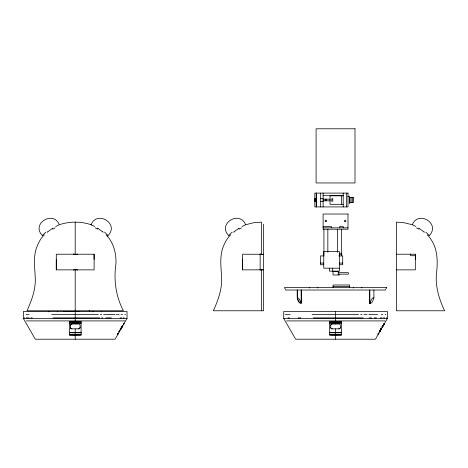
<?xml version="1.0" encoding="UTF-8"?>
<svg xmlns="http://www.w3.org/2000/svg" width="468" height="468" viewBox="0 0 468 468"><rect width="100%" height="100%" fill="white"/><g stroke="black" fill="none" stroke-linecap="round" stroke-linejoin="round"><path stroke-width="0.7" d="M56.289 269.866L56.289 254.223L94.109 254.223L94.109 269.866L56.289 269.866L56.289 259.401M94.109 259.401L94.109 254.223M263.601 269.843L242.623 269.866L242.623 259.401M415.321 259.401L415.321 254.223L396.414 254.223M298.754 301.591L297.426 298.274L297.426 290.02M297.414 298.069C298.736 297.157 300.152 300.865 300.737 302.035M301.351 290.02L301.351 303.486C298.912 303.556 297.192 299.421 297.443 297.385M314.835 199.298L314.835 200.725M373.891 297.753C373.224 299.906 372.329 303.521 369.749 303.486L369.743 290.02L369.808 303.486C370.41 301.772 372.089 297.227 373.891 297.753L373.891 290.02M120.083 329.174L120.75 328.045M380.414 329.174L381.081 328.045M120.797 328.126L120.153 329.203M381.127 328.126L380.502 329.191M121.651 326.886L122.306 325.763L121.715 326.91M381.987 326.886L382.689 325.792L382.04 326.921M119.568 330.613L118.872 331.654L119.527 330.543M379.905 330.613L379.261 331.695L379.858 330.543M117.638 334.14L118.293 333.017L117.69 334.158M377.974 334.14L378.624 333.017L378.015 334.17M123.862 323.517L123.564 324.09L127.027 318.492L127.027 311.477L23.4 311.477L23.4 318.492L35.316 339.218L115.11 339.218L117.907 334.345M384.193 323.517L383.567 324.593L384.17 323.452M119.141 331.824L119.796 330.695M379.478 331.824L380.127 330.695M121.908 327.038L122.148 326.541M382.245 327.038L382.923 325.927M119.826 330.724L119.334 331.414M380.145 330.753L379.729 331.689L380.268 330.777M120.609 329.478L120.914 328.899M383.701 324.687L384.374 323.575L384.006 324.113M382.918 325.95L382.274 327.056M381.66 328.401L381.221 329.08M91.073 224.739C96.952 209.916 119.627 223.64 108.085 235.509M412.285 224.739C418.17 209.916 440.838 223.64 429.302 235.509M380.262 330.817L379.893 331.467M381.531 328.53L381.034 329.495M382.754 326.272L382.426 327.009L382.684 326.617M382.485 326.898L383.035 325.991L382.719 326.483M119.627 331.116L119.182 331.83M384.064 324.149L383.842 324.611L387.358 318.492L387.358 311.477L283.737 311.477L283.737 318.492L295.653 339.218L375.441 339.218L378.91 333.181M122.376 326.36L122.557 325.909L122.435 326.395M123.862 323.915L124.049 323.669L121.352 328.355M117.93 334.31L120.662 329.554M381.408 328.758L381.239 329.051L383.742 324.681M118.1 333.778L117.93 334.094L118.521 333.152L118.299 333.579M122.546 326.278L122.183 326.483M378.518 333.783L378.735 333.491M119.615 331.303L119.393 331.689L119.609 331.379M379.881 331.262L379.519 331.83M378.553 333.725L380.999 329.554M120.925 328.869L121.335 328.39M121.072 328.834L121.253 328.53M381.256 329.022L381.49 328.7M122.242 326.594L121.937 327.056M123.511 324.178L123.189 324.552L123.833 323.452M44.366 234.766C40.663 238.253 38.347 242.991 36.557 247.677C32.701 258.623 35.363 270.217 35.311 281.467C34.907 291.739 31.204 301.509 27.009 310.775L123.388 310.775C115.76 296.244 113.572 279.729 115.959 263.601C116.339 253.82 113.777 243.723 107.388 236.135M230.701 234.766C226.998 238.253 224.675 242.991 222.891 247.677C219.036 258.623 221.697 270.217 221.645 281.467C221.241 291.739 217.538 301.509 213.344 310.775L263.601 310.775L263.601 224.207M47.245 232.175L47.578 231.9M233.579 232.175L233.906 231.9M52.504 228.349L52.825 228.144M238.832 228.349L239.16 228.144M55.71 226.483L59.284 224.757M242.044 226.483L245.618 224.757M60.232 224.447C70.095 221.294 80.999 221.341 90.81 224.652M81.087 321.937L69.34 321.937M341.418 321.937L329.677 321.937M76.313 322.844L74.108 322.844M336.65 322.844L334.445 322.844M323.113 195.706L343.196 195.706M343.196 195.776L330.039 195.776L330.039 204.317L343.196 204.317M347.812 196.279L349.59 196.279L349.59 203.808M314.824 198.684L316.549 198.684M320.697 198.684L323.113 198.684M314.824 199.187L315.18 199.187M323.113 199.187L330.268 199.187M314.841 199.579L315.18 199.579M314.841 200.444L315.18 200.444M314.824 200.836L315.18 200.836M323.113 200.836L330.268 200.836M314.824 201.339L316.549 201.339M320.697 201.339L323.113 201.339M323.113 226.459L331.35 226.459L331.35 227.84M323.101 227.84L347.999 227.84M339.417 253.282L341.833 253.282L341.833 254.317L339.417 254.317M263.601 254.276L242.623 254.223L242.623 269.866M260.149 254.545L263.601 254.545M415.695 255.703L410.617 255.703L410.617 253.937M338.779 255.908L342.711 255.908L342.711 264.748L339.417 264.748M320.469 263.063L323.762 263.063M339.417 263.063L342.711 263.063M323.762 264.748L320.469 264.748L320.469 255.908L323.915 255.908L323.915 229.221M339.417 268.176L323.762 268.176L323.762 251.591L339.417 251.591L339.417 271.142L329.402 271.142L329.402 268.176M260.149 269.708L263.601 269.708M396.414 269.866L415.321 269.866L415.321 254.223M338.235 272.68L348.368 272.68L348.368 274.149L338.235 274.149M333.064 286.457L349.643 286.457M63.426 311.448L79.08 311.448M26.062 314.426L27.144 314.426M27.682 314.426L29.092 314.426M51.732 314.426L98.251 314.426M100.316 314.426L101.632 314.426M103.615 314.426L114.941 314.426M116.07 314.426L117.199 314.426M117.872 314.426L119.205 314.426M120.955 314.426L122.441 314.426M124.734 314.426L125.523 314.426M285.281 314.426L287.475 314.426M288.013 314.426L290.137 314.426M312.068 314.426L358.587 314.426M360.647 314.426L361.969 314.426M363.946 314.426L367.087 314.426M368.854 314.426L375.277 314.426M375.839 314.426L377.536 314.426M381.291 314.426L382.777 314.426M385.065 314.426L385.86 314.426M24.237 317.877L24.664 317.877M26.36 317.877L29.151 317.877M30.941 317.877L32.298 317.877M53.03 317.877L99.713 317.877M101.597 317.877L102.849 317.877M105.85 317.877L111.361 317.877M120.083 317.877L121.715 317.877M123.113 317.877L124.266 317.877M287.96 317.877L289.487 317.877M298.075 317.877L300.778 317.877M313.367 317.877L363.186 317.877M369.024 317.877L371.697 317.877M374.184 317.877L376.471 317.877M380.414 317.877L382.052 317.877M383.444 317.877L384.597 317.877M386.147 317.877L386.539 317.877M23.4 318.492L127.027 318.492M283.737 318.492L387.358 318.492M26.313 320.913L124.944 320.913M286.644 320.913L385.076 320.913M69.34 322.85L81.087 322.85M329.677 322.85L341.418 322.85M69.34 323.195L81.087 323.195M329.677 323.195L341.418 323.195M71.99 324.02A1.667 1.439 10.5 0 0 70.387 325.4A1.667 1.439 10 0 1 71.99 324.02L78.437 324.02A1.667 1.416 -6.2 0 1 80.046 325.406L80.046 327.471A1.562 1.345 -10.5 0 1 78.437 328.84L71.99 328.858A1.556 1.375 8 0 1 70.346 327.471L70.375 325.4M330.712 327.471L330.712 325.4A1.667 1.439 10 0 1 332.321 324.02L338.774 324.02A1.667 1.416 -6.2 0 1 340.376 325.406L340.382 327.471A1.562 1.345 -10.5 0 1 338.774 328.84L332.321 328.858A1.556 1.375 8 0 1 330.683 327.471A1.562 1.375 7.5 0 0 332.327 328.864M69.34 332.432L81.087 332.432M329.677 332.432L341.418 332.432M69.34 332.777L81.087 332.777M329.677 332.777L341.418 332.777M69.34 334.573L81.087 334.573M329.677 334.573L341.418 334.573M69.34 334.918L81.087 334.918M329.677 334.918L341.418 334.918M412.027 224.652L403.176 222.557L396.414 222.13L396.414 310.775L444.6 310.775C438.732 298.385 434.69 284.632 436.773 270.814C437.709 260.91 437.393 250.345 432.292 241.5C430.788 239.136 429.349 236.656 427.243 234.766M91.114 224.757L94.682 226.483M412.466 224.821L415.894 226.483M91.248 224.815L91.611 224.979M418.784 228.144L419.106 228.349M97.566 228.144L97.894 228.349M424.031 231.9L424.365 232.175M102.82 231.9L103.147 232.175M106.031 234.766L107.383 236.129M228.641 235.509C217.105 223.64 239.774 209.916 245.653 224.739L253.89 222.68L261.53 222.13L261.53 254.276M42.307 235.509C30.771 223.64 53.44 209.916 59.319 224.739M298.73 301.556L299.017 302.035L301.135 302.035L301.129 290.02M361.828 287.598L361.828 288.054M353.264 287.598L353.264 288.054M352.597 197.461L352.597 202.632M351.123 197.461L351.123 202.632M349.643 287.598L349.643 284.989L333.064 284.989L333.064 287.598M346.612 193.103L346.612 206.92M343.202 193.103L343.202 206.92M343.202 227.84L343.202 226.459L339.75 226.459L339.75 227.84M341.511 195.776L341.511 204.317M341.47 229.221L341.47 255.908M339.212 274.149L339.212 274.985L333.064 274.985L333.064 271.399L338.235 271.399L338.235 274.985M337.545 229.221L337.545 252.305M335.55 311.477L335.55 322.85M335.55 323.242L335.55 324.02M335.55 328.858L335.55 334.795M335.55 335.263L335.55 339.218M332.707 268.176L332.707 271.142M327.846 229.221L327.846 252.305M323.113 193.103L323.113 206.92M320.697 193.103L320.697 206.92M317.83 287.598L317.83 288.054M316.549 193.103L316.549 206.92M316.204 193.103L316.204 198.684M316.204 199.269L316.204 200.754M316.204 201.339L316.204 206.92M309.266 287.598L309.266 288.054M297.203 290.02L297.203 297.753M261.53 269.843L261.53 310.775M260.149 253.609L260.149 270.27M101.492 311.477L101.492 311.934M92.927 311.477L92.927 311.934M89.306 310.337L89.306 311.477M77.273 253.972L77.273 254.545L73.815 254.545L73.815 253.609M77.273 270.293L77.273 269.708L73.815 269.708L73.815 270.27M75.196 222.13L75.196 254.276M75.196 269.843L75.196 310.775M75.213 311.477L75.213 322.85M75.213 323.242L75.213 324.02M75.213 328.858L75.213 334.795M75.213 335.263L75.213 339.218M57.5 311.477L57.5 311.934M48.935 311.477L48.935 311.934M234.012 231.941A16.807 5.511 -34.9 0 1 238.861 228.454M228.829 235.568A11.004 2.802 -36 0 1 232.192 232.146M239.242 229.139A14.186 2.831 -32.8 0 1 241.459 227.834M419.082 228.454A16.807 5.511 34.9 0 1 423.932 231.941M425.751 232.146A11.004 2.802 36 0 1 429.115 235.568M416.485 227.834A14.186 2.831 32.8 0 1 418.696 229.139M326.354 199.467A0.708 0.655 -84.4 0 1 326.325 200.468A0.708 0.655 -84.4 0 1 325.395 200.45A0.708 0.655 -84.4 0 1 325.43 199.45M325.371 199.386A0.69 0.673 36.1 0 1 325.722 199.192M326.032 199.198A0.69 0.673 36.1 0 1 326.395 199.426M300.901 302.878A7.014 3.013 55.7 0 1 300.977 303.124M370.118 303.124A7.014 3.013 -55.7 0 1 370.194 302.878M341.418 332.251A47.882 23.868 0 0 1 329.659 332.251M340.406 327.471A1.556 1.34 -11.1 0 1 338.774 328.84M330.718 325.4A1.667 1.439 10.5 0 1 332.321 324.02M97.871 228.454A16.807 5.511 34.9 0 1 102.72 231.941M104.539 232.146A11.004 2.802 36 0 1 107.903 235.568M95.273 227.834A14.186 2.831 32.8 0 1 97.484 229.139M47.677 231.941A16.807 5.511 -34.9 0 1 52.527 228.454M42.494 235.568A11.004 2.802 -36 0 1 45.858 232.146M52.913 229.139A14.186 2.831 -32.8 0 1 55.125 227.834M81.087 332.251A47.882 23.868 0 0 1 69.328 332.251M71.99 328.864A1.562 1.375 7.5 0 1 70.346 327.471M80.075 327.471A1.556 1.34 -11.1 0 1 78.437 328.84M120.411 329.349L121.107 328.261L120.422 329.32M380.747 329.349L381.438 328.261L380.759 329.32M122.049 327.103L122.364 326.588L122.054 327.091M120.691 329.507L121.042 328.817L120.691 329.507M386.667 287.598L385.281 290.02L285.813 290.02L284.427 287.598L386.667 287.598M354.996 128.782L316.099 128.782L316.099 182.959L354.996 182.959L354.996 128.782M347.999 193.103L314.824 193.103L314.824 206.92L347.999 206.92L347.999 193.103M353.434 197.461L349.848 197.461L349.848 202.632L353.434 202.632L353.434 197.461M332.766 198.836L331.724 198.836L331.724 201.258L332.766 201.258L332.766 198.836M347.999 214.022L323.101 214.022L323.101 229.221L347.999 229.221L347.999 214.022M81.087 321.744L69.34 321.744L69.34 335.082A48.76 24.307 0 0 0 81.087 335.082L81.087 321.744M341.418 321.744L329.677 321.744L329.677 335.082A48.76 24.307 0 0 0 341.418 335.082L341.418 321.744M344.857 221.487A0.725 0.725 0 0 0 345.946 220.861A0.725 0.725 0 0 0 344.857 220.229A0.725 0.725 0 0 0 344.857 221.487M325.512 221.487A0.725 0.725 0 0 0 326.6 220.861A0.725 0.725 0 0 0 325.512 220.229A0.725 0.725 0 0 0 325.512 221.487M325.459 200.532A0.725 0.725 0 0 0 326.6 200.006A0.725 0.725 0 0 0 325.57 199.28A0.725 0.725 0 0 0 325.459 200.532"/></g></svg>
